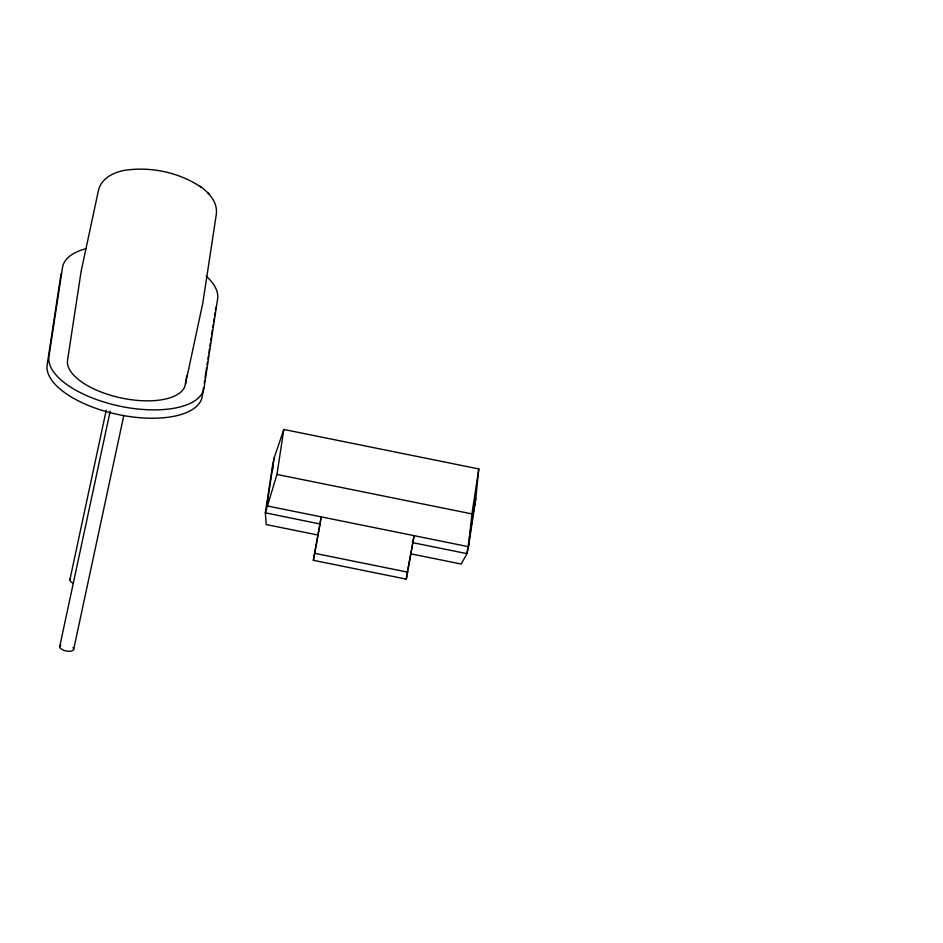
<?xml version="1.0" encoding="UTF-8"?>
<svg xmlns="http://www.w3.org/2000/svg" width="943" height="943" viewBox="0 0 943 943"><rect width="100%" height="100%" fill="white"/><g stroke="black" fill="none" stroke-linecap="round" stroke-linejoin="round"><path stroke-width="1.41" d="M411.007 553.871L461.186 564.032L466.974 553.635L468.471 546.681L475.779 498.764L478.785 468.93L283.819 429.466L274.154 457.944L272.657 464.911L265.348 512.827L266.221 524.556L317.826 535.011M478.785 468.93L471.936 513.911L468.471 546.681L266.845 505.861L274.154 457.944M201.036 187.103C178.533 172.05 149.831 166.157 123.144 170.577C112.441 172.875 101.007 178.97 98.426 190.569L81.122 271.313L67.554 360.297A60.152 26.274 12.1 0 0 122.519 398.241A60.152 26.274 12.1 0 0 185.429 384.166L186.738 375.55M203.558 387.667L202.25 396.284A79.141 34.573 12.1 0 1 119.478 414.814A79.141 34.573 12.1 0 1 47.15 364.882L60.717 275.898A79.141 34.573 12.1 0 1 61.319 273.399M204.218 383.365L204.655 380.5M205.091 377.624L206.623 367.581M207.059 364.705L207.495 361.841M207.931 358.965L208.368 356.1M208.816 353.224L209.464 348.922M209.9 346.057L210.348 343.181M210.784 340.305L211.22 337.441M211.656 334.565L212.316 330.262M212.753 327.398L213.189 324.522M213.625 321.657L214.061 318.781M214.497 315.917L214.933 313.041M215.369 310.176L215.817 307.3M412.633 542.638L414.13 535.683L406.292 579.132L313.359 560.307L320.101 524.002L265.348 512.827L276.971 474.435L283.819 429.466M313.359 560.307L321.186 516.858L320.101 524.002M406.292 579.132L407.576 570.869M412.28 544.983L411.608 549.345M467.858 547.836L466.974 553.635L412.256 542.567M468.306 544.924L468.754 542.025M469.19 539.125L471.63 523.153M472.066 520.241L472.514 517.342M472.95 514.442L475.779 498.764M411.431 550.347L410.735 554.189M407.871 569.254L410.594 554.932M69.9 579.721L106.205 410.358M59.715 646.533L110.178 411.148M73.672 649.362L123.828 415.403M185.429 384.166L202.733 303.41L216.301 214.426C217.916 202.332 209.004 192.572 199.857 186.101M276.971 474.435L471.936 513.911M314.856 553.352L407.789 572.165M207.719 192.808L209.181 194.046M272.657 464.911L272.786 469.308M85.931 248.681A79.141 34.573 12.1 0 0 62.509 267.553L48.942 356.537A79.141 34.573 12.1 0 0 121.27 406.457A79.141 34.573 12.1 0 0 204.042 387.927L217.609 298.943A79.141 34.573 12.1 0 0 206.258 276.193M72.976 647.629A7.12 3.112 12.1 0 1 66.222 651.024A7.12 3.112 12.1 0 1 60.882 645.177M72.988 583.104A7.12 3.112 12.1 0 1 70.265 578.978"/></g></svg>
